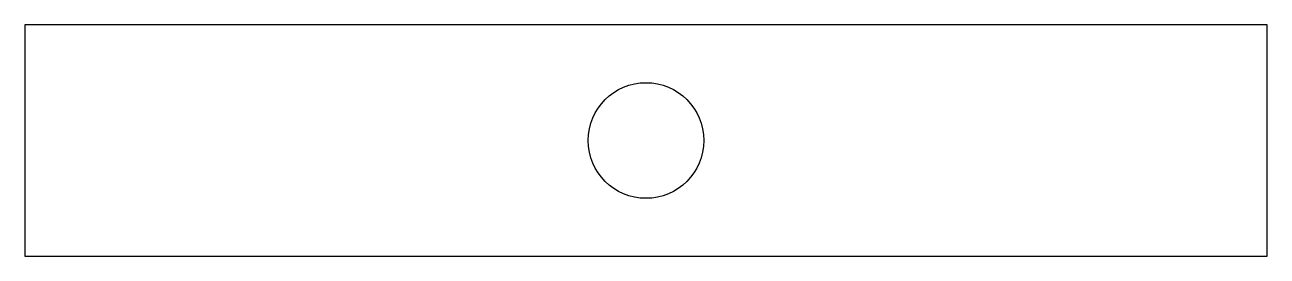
# Model space of a CAD drawing. Header units: metres. Extents: x 0 to 215, y 0 to 40.
import ezdxf

# ---------------------------------------------------------------- set-up
doc = ezdxf.new("R2010")
doc.units = ezdxf.units.M

msp = doc.modelspace()

# ---------------------------------------------------------------- linework, layer by layer
msp.add_lwpolyline([(0, 0), (215, 0), (215, 40), (0, 40)], close=True)
msp.add_circle((107.5, 20), 10)

doc.saveas('drawing.dxf')
